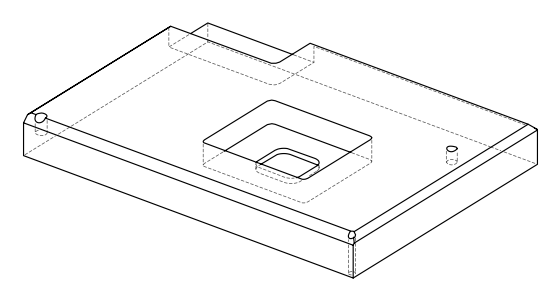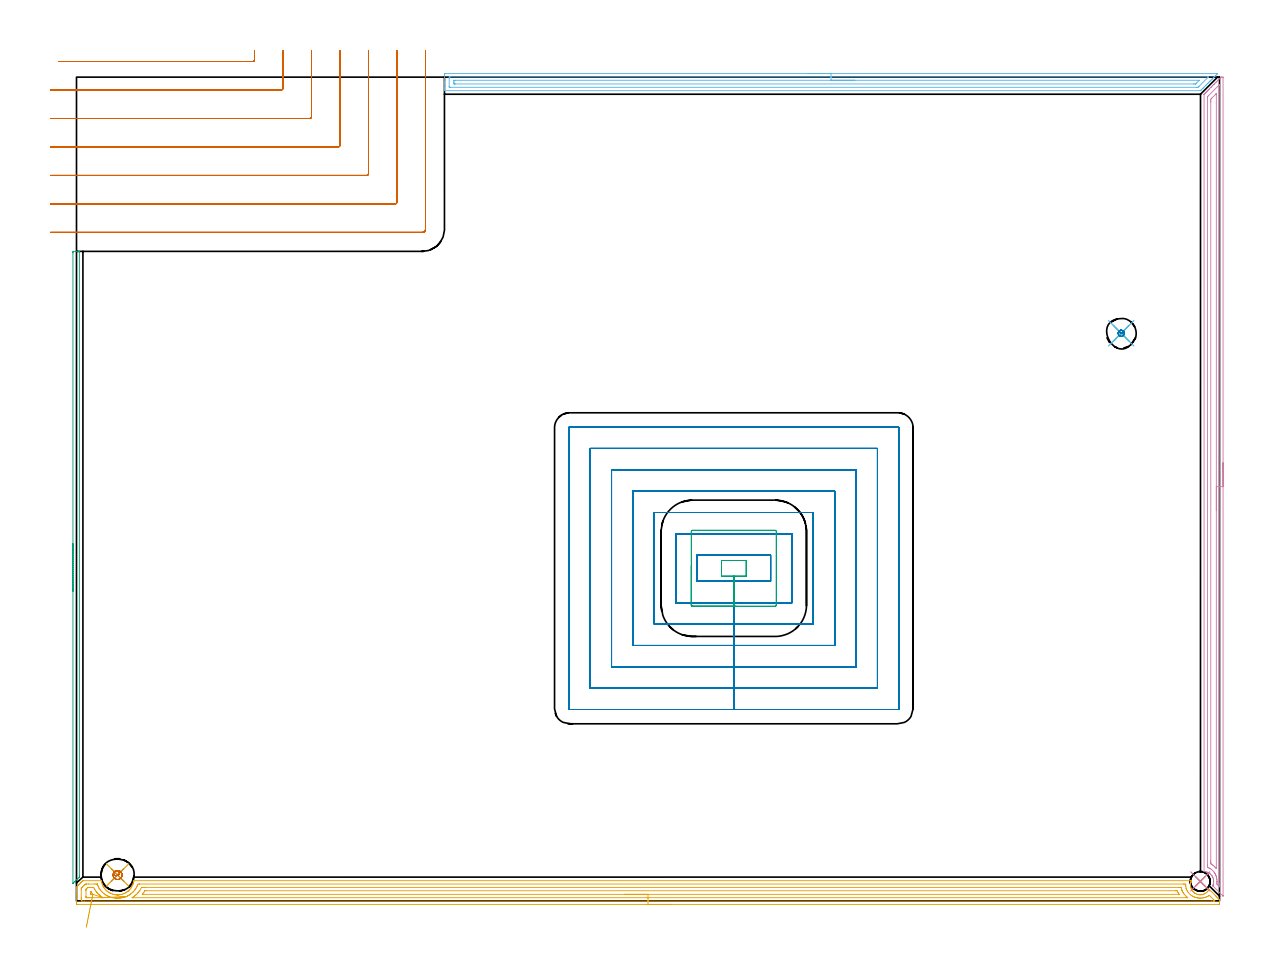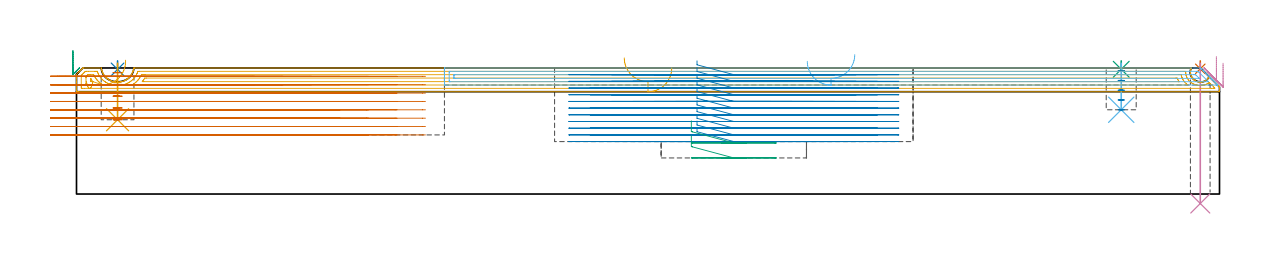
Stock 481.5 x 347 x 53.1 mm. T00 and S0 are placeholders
(PLAN: 15 operations, 8 tool changes, 104.5 min)
(1 SPOT_DRILL | STEP1HOLE | NXT0321_9005460120000 | 0.03 min | 1 mm3)
(2 SPOT_DRILL_1 | STEP1POCKET | NXT0321_9005460120000 | 0.03 min | 2 mm3)
(3 SPOT_DRILL_2 | STEP1POCKET_1 | NXT0321_9005460120000 | 0.03 min | 2 mm3)
(4 DRILL_THROUGH_HOLE_INTO_CENTER | STEP1HOLE | UGT0301_200 | 0.24 min | 2842 mm3)
(5 DRILL_BLIND_HOLE_INTO_CENTER | STEP1POCKET | NXT0301_128 | 0.1 min | 2331 mm3)
(6 DRILL_BLIND_HOLE_INTO_CENTER_1 | STEP1POCKET_1 | NXT0301_087 | 0.08 min | 1701 mm3)
(7 MILL_ROUGH_BLIND_HOLE_CONTOUR | STEP1POCKET | NXT0201_013 | Spiral | 0.39 min | 923 mm3)
(8 MILL_ROUGH_BLIND_HOLE_CONTOUR_1 | STEP1POCKET_1 | NXT0201_013 | Spiral | 0.25 min | 486 mm3)
(9 AREA_MILL | FG_CHAMFER_SURFACE | UGT0205_001 | 2.28 min | 984 mm3)
(10 AREA_MILL_1 | FG_CHAMFER_SURFACE_1 | UGT0205_001 | 8.32 min | 11057 mm3)
(11 AREA_MILL_2 | FG_CHAMFER_SURFACE_2 | UGT0205_001 | 15.44 min | 23597 mm3)
(12 AREA_MILL_3 | FG_CHAMFER_SURFACE_3 | UGT0205_001 | 7.93 min | 8413 mm3)
(13 MILL_CORNER_NOTCH_RECTANGULAR | CORNER_NOTCH_RECTANGULAR | UGT0201_008 | Follow Part, ap 4, ae 75% | 19.76 min | 320163 mm3)
(14 MILL_RECTANGULAR_POCKET | POCKET_RECTANGULAR_STRAIGHT | NXT0201_011 | Follow Part, ap 3, ae 75% | 48.46 min | 612334 mm3)
(15 MILL_RECTANGULAR_POCKET_1 | POCKET_RECTANGULAR_STRAIGHT_1 | UGT0201_109 | Follow Part, ap 6.35, ae 75% | 1.13 min | 23200 mm3)
(TOOL NXT0321_9005460120000 | NC Spot Drill, 142deg, 12mm, Carbide, Uncoated | D12 PA142 FL30 Z2)
(TOOL UGT0301_200 | Twist Drill 8.3 mm | D8.3 PA118 FL72 Z2)
(TOOL NXT0301_128 | Carbide Drill 12mm [861.1-1200-036A1-GP GC34] | D12 PA150 FL37.4 Z2)
(TOOL NXT0301_087 | Carbide Drill 11.6mm [860.1-1160-058A1-MM 2214] | D11.6 PA140 FL72 Z2)
(TOOL NXT0201_013 | ENDMILL 10mm | D10 FL30 Z4)
(TOOL UGT0205_001 | Chamfer Mill 20 x 3 x 45 deg. | D20 FL50 Z2)
(TOOL UGT0201_008 | End Mill 16 mm | D16 FL32 Z4)
(TOOL NXT0201_011 | ENDMILL 12mm [2P460-1200-NA 1630] | D12 FL38 Z6)
(TOOL UGT0201_109 | End Mill 25.4 mm | D25.4 FL25 Z2)
(OP 1 SPOT_DRILL)
G17 G21 G94 G90
T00 M6
G54
G17 G0 G90 X473.4 Y8.2 S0 M3
G43 Z63.1 H0
G94 G81 G98 Z52.743 F250. R56.1
G80
M5
M2
(OP 2 SPOT_DRILL_1)
G17 G21 G94 G90
T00 M6
G54
G17 G0 G90 X17.3 Y10.9 S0 M3
G43 Z63.1 H0
G94 G81 G98 Z52.506 F250. R56.1
G80
M5
M2
(OP 3 SPOT_DRILL_2)
G17 G21 G94 G90
T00 M6
G54
G17 G0 G90 X440.1 Y239.1 S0 M3
G43 Z63.1 H0
G94 G81 G98 Z52.558 F250. R56.1
G80
M5
M2
(OP 4 DRILL_THROUGH_HOLE_INTO_CENTER)
G17 G21 G94 G90
T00 M6
G54
G17 G0 G90 X473.4 Y8.2 S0 M3
G43 Z63.1 H0
G94 G73 G98 Z-3.994 F250. Q8.156 R55.1
G80
M5
M2
(OP 5 DRILL_BLIND_HOLE_INTO_CENTER)
G17 G21 G94 G90
T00 M6
G54
G17 G0 G90 X17.3 Y10.9 S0 M3
G43 Z63.1 H1
G94 G81 G98 Z31.3 F250. R55.1
G80
M5
M2
(OP 6 DRILL_BLIND_HOLE_INTO_CENTER_1)
G17 G21 G94 G90
T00 M6
G54
G17 G0 G90 X440.1 Y239.1 S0 M3
G43 Z63.1 H1
G94 G81 G98 Z35.5 F250. R55.1
G80
M5
M2
(OP 7 MILL_ROUGH_BLIND_HOLE_CONTOUR)
G17 G21 G94 G90
T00 M6
G54
G17 G0 G90 X17.3 Y10.9 S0 M3
G43 Z63.1 H0
Z51.14
G94 G3 X17.839 Y12.261 R0.787 F250.
X15.915 Y12.201 R1.361
X15.999 Y9.515 R1.9
X15.915 Y12.201 R-1.9
X15.957 Y10.858 R0.95
X17.3 Y10.9 R0.95
G0 Z46.18
G3 X17.839 Y12.261 R0.787
X15.915 Y12.201 R1.361
X15.999 Y9.515 R1.9
X15.915 Y12.201 R-1.9
X15.957 Y10.858 R0.95
X17.3 Y10.9 R0.95
G0 Z41.22
G3 X17.839 Y12.261 R0.787
X15.915 Y12.201 R1.361
X15.999 Y9.515 R1.9
X15.915 Y12.201 R-1.9
X15.957 Y10.858 R0.95
X17.3 Y10.9 R0.95
G0 Z36.26
G3 X17.839 Y12.261 R0.787
X15.915 Y12.201 R1.361
X15.999 Y9.515 R1.9
X15.915 Y12.201 R-1.9
X15.957 Y10.858 R0.95
X17.3 Y10.9 R0.95
G0 Z31.3
G3 X17.839 Y12.261 R0.787
X15.915 Y12.201 R1.361
X15.999 Y9.515 R1.9
X15.915 Y12.201 R-1.9
X15.957 Y10.858 R0.95
X17.3 Y10.9 R0.95
G0 Z63.1
M5
M2
(OP 8 MILL_ROUGH_BLIND_HOLE_CONTOUR_1)
G17 G21 G94 G90
T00 M6
G54
G17 G0 G90 X440.1 Y239.1 S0 M3
G43 Z63.1 H0
Z51.98
G94 G3 X440.73 Y239.77 R0.631 F250.
X440.018 Y240.397 R0.67
X438.803 Y239.018 R1.3
X440.018 Y240.397 R-1.3
X439.41 Y239.708 R0.65
X440.1 Y239.1 R0.65
G0 Z47.86
G3 X440.73 Y239.77 R0.631
X440.018 Y240.397 R0.67
X438.803 Y239.018 R1.3
X440.018 Y240.397 R-1.3
X439.41 Y239.708 R0.65
X440.1 Y239.1 R0.65
G0 Z43.74
G3 X440.73 Y239.77 R0.631
X440.018 Y240.397 R0.67
X438.803 Y239.018 R1.3
X440.018 Y240.397 R-1.3
X439.41 Y239.708 R0.65
X440.1 Y239.1 R0.65
G0 Z39.62
G3 X440.73 Y239.77 R0.631
X440.018 Y240.397 R0.67
X438.803 Y239.018 R1.3
X440.018 Y240.397 R-1.3
X439.41 Y239.708 R0.65
X440.1 Y239.1 R0.65
G0 Z35.5
G3 X440.73 Y239.77 R0.631
X440.018 Y240.397 R0.67
X438.803 Y239.018 R1.3
X440.018 Y240.397 R-1.3
X439.41 Y239.708 R0.65
X440.1 Y239.1 R0.65
G0 Z63.1
M5
M2
(OP 9 AREA_MILL)
G17 G21 G94 G90
T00 M6
G54
G17 G0 G90 X-1.5 Y130.45 S1061 M3
G43 Z63.1 H0
Z60.4
G94 G1 Y130.488 Z59.528 F250.
Y130.602 Z58.664
Y130.791 Z57.812
Y131.053 Z56.98
Y131.387 Z56.174
Y131.79 Z55.4
Y132.258 Z54.664
Y132.79 Z53.972
Y133.379 Z53.329
Y134.022 Z52.74
Y134.714 Z52.208
Y135.45 Z51.74
Y136.224 Z51.337
Y137.03 Z51.003
Y137.862 Z50.741
Y138.714 Z50.552
Y139.578 Z50.438
Y140.45 Z50.4
Y272.993
X-1.498 Y273.204 Z50.402
X-1.491 Y273.598 Z50.405
X-1.349 Y273.6 Z50.547
X-0.15 Z51.745
X0.864 Z52.763
X1.191 Y273.593 Z53.082
X1.197 Y273.592 Z53.088
X1.2 Y273.439 Z53.1
Y10.584
X1.196 Y10.004 Z53.086
X1.176 Y9.976 Z53.075
X1.174 Y9.973 Z53.073
X0.424 Y9.224 Z52.324
X0.144 Y8.942 Z52.04
X-0.439 Y8.361 Z51.461
X-0.738 Y8.059 Z51.157
X-1.277 Y7.522 Z50.622
X-1.339 Y7.461 Z50.559
X-1.474 Y7.333 Z50.425
X-1.497 Y7.315 Z50.402
X-1.5 Y7.447 Z50.4
Y7.461
Y140.45
Y141.322 Z50.438
Y142.186 Z50.552
Y143.038 Z50.741
Y143.87 Z51.003
Y144.676 Z51.337
Y145.45 Z51.74
Y146.186 Z52.208
Y146.878 Z52.74
Y147.521 Z53.329
Y148.11 Z53.972
Y148.642 Z54.664
Y149.11 Z55.4
Y149.513 Z56.174
Y149.847 Z56.98
Y150.109 Z57.812
Y150.298 Z58.664
Y150.412 Z59.528
Y150.45 Z60.4
G0 Z63.1
M5
M2
(OP 10 AREA_MILL_1)
G17 G21 G94 G90
T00 M6
G54
G17 G0 G90 X483. Y184.5 S1061 M3
G43 Z63.1 H0
Z55.1
G94 G1 Y184.462 Z54.228 F250.
Y184.348 Z53.363
Y184.159 Z52.512
Y183.897 Z51.68
Y183.563 Z50.874
Y183.16 Z50.1
Y182.692 Z49.364
Y182.16 Z48.672
Y181.571 Z48.029
Y180.928 Z47.439
Y180.236 Z46.908
Y179.5 Z46.44
Y178.726 Z46.037
Y177.92 Z45.703
Y177.088 Z45.441
Y176.236 Z45.252
Y175.372 Z45.138
Y174.5 Z45.1
Y2.152
X482.997 Y2.015 Z45.102
X482.972 Y2.036 Z45.126
X482.835 Y2.166 Z45.264
X478.801 Y6.206 Z49.298
X478.731 Y6.275 Z49.366
X478.662 Y6.377 Z49.432
X478.659 Y6.381 Z49.435
X478.648 Y6.409 Z49.444
X478.689 Y6.516 Z49.408
X478.709 Y6.565 Z49.39
X478.774 Y6.732 Z49.326
X478.908 Y7.168 Z49.191
X478.979 Y7.523 Z49.116
X478.999 Y7.611 Z49.1
X479.026 Y7.97 Z49.063
X479.035 Y8.06 Z49.058
X479.033 Y8.17 Z49.059
X479.03 Y8.254 Z49.054
X479.029 Y8.255
Y8.358 Z49.061
X479.027 Y8.416 Z49.062
X479.028 Y8.507 Z49.067
X478.995 Y8.762 Z49.102
X478.98 Y8.863 Z49.115
X478.97 Y8.952 Z49.128
X478.86 Y9.403 Z49.239
X478.7 Y9.845 Z49.398
X478.624 Y10.002 Z49.474
X478.549 Y10.156 Z49.548
X478.377 Y10.459 Z49.722
X478.28 Y10.601 Z49.816
X478.243 Y10.648 Z49.852
X478.177 Y10.737 Z49.919
X478.117 Y10.803 Z49.979
X477.853 Y11.098 Z50.245
X477.5 Y11.428 Z50.599
X477.367 Y11.533 Z50.732
X477.231 Y11.63 Z50.867
X477.027 Y11.751 Z51.072
X476.931 Y11.808 Z51.167
X476.793 Y11.877 Z51.304
X476.622 Y11.964 Z51.476
X476.352 Y12.069 Z51.747
X476.189 Y12.132 Z51.91
X475.745 Y12.253 Z52.353
X475.469 Y12.299 Z52.626
X475.346 Y12.32 Z52.75
X475.148 Y12.34 Z52.949
X475.005 Y12.359 Z53.091
X475. Y12.434 Z53.1
Y339.694
X474.997 Y339.787 Z53.096
X475.007 Y339.805 Z53.086
X475.138 Y339.938 Z52.961
X475.337 Y340.137 Z52.762
X475.469 Y340.271 Z52.627
X475.846 Y340.646 Z52.253
X475.979 Y340.779 Z52.121
X476.23 Y341.03 Z51.869
X476.352 Y341.154 Z51.744
X476.7 Y341.5 Z51.4
X476.893 Y341.693 Z51.207
X477.123 Y341.923 Z50.976
X477.235 Y342.036 Z50.862
X477.807 Y342.607 Z50.293
X478.015 Y342.816 Z50.083
X478.117 Y342.919 Z49.979
X478.559 Y343.359 Z49.541
X479. Y343.802 Z49.096
X479.206 Y344.007 Z48.893
X479.261 Y344.061 Z48.839
X479.883 Y344.685 Z48.213
X480.114 Y344.914 Z47.986
X480.765 Y345.567 Z47.331
X480.967 Y345.767 Z47.133
X480.993 Y345.793 Z47.107
X481.648 Y346.45 Z46.448
X481.821 Y346.621 Z46.279
X481.885 Y346.686 Z46.214
X482.09 Y346.891 Z46.009
X482.184 Y346.983 Z45.914
X482.206 Y347. Z45.89
X482.581 Z45.519
X482.991 Z45.105
X483. Y346.904 Z45.1
Y174.5
X481.586 Z46.514
Y7.14
X481.585 Y6.248 Z46.515
X481.584 Y6.184 Z46.516
X481.575 Y5.89 Z46.525
X481.482 Y5.979 Z46.618
X481.272 Y6.184 Z46.828
X480.765 Y6.693 Z47.335
X480.386 Y7.077 Z47.714
X480.397 Y7.263 Z47.703
X480.408 Y7.438 Z47.692
X480.444 Y7.97 Z47.656
X480.45 Y8.089 Z47.65
Y8.129
X480.445 Y8.294 Z47.655
X480.415 Y8.863 Z47.685
X480.36 Y9.273 Z47.74
X480.317 Y9.529 Z47.783
X480.264 Y9.755 Z47.836
X480.194 Y10.037 Z47.906
X480.059 Y10.47 Z48.041
X479.993 Y10.648 Z48.107
X479.883 Y10.927 Z48.217
X479.682 Y11.339 Z48.418
X479.568 Y11.541 Z48.532
X479.352 Y11.896 Z48.748
X479.19 Y12.125 Z48.91
X479. Y12.361 Z49.1
X478.936 Y12.434 Z49.164
X478.532 Y12.85 Z49.568
X478.117 Y13.22 Z49.983
X477.981 Y13.327 Z50.119
X477.525 Y13.614 Z50.575
X477.235 Y13.768 Z50.865
X476.964 Y13.895 Z51.136
X476.48 Y14.09 Z51.62
X476.449 Y14.108 Z51.651
X476.421 Y14.15 Z51.679
X476.414 Y15.113 Z51.686
X476.415 Y338.288 Z51.685
Y338.352
X476.423 Y338.761 Z51.677
X476.625 Y338.969 Z51.475
X476.895 Y339.245 Z51.205
X481.422 Y343.772 Z46.678
X481.506 Y343.853 Z46.594
X481.559 Y343.902 Z46.541
X481.574 Y343.914 Z46.526
X481.583 Y343.776 Z46.517
X481.584 Y343.709 Z46.516
X481.585 Y343.601 Z46.515
X481.586 Y174.5 Z46.514
X480.172 Z47.928
X480.171 Y13.928 Z47.929
X480.169 Y13.636 Z47.931
X480.167 Y13.599 Z47.933
Y13.598
X480.148 Y13.617 Z47.952
X479.883 Y13.921 Z48.217
X479.604 Y14.22 Z48.496
X479.305 Y14.524 Z48.795
X479. Y14.797 Z49.1
X478.615 Y15.113 Z49.485
X478.117 Y15.431 Z49.983
X477.844 Y15.602 Z50.256
X477.835 Y15.633 Z50.265
X477.833 Y15.714 Z50.267
X477.83 Y16.006 Z50.27
X477.829 Y16.298 Z50.271
X477.828 Y16.899 Z50.272
X477.829 Y336.566 Z50.271
X477.83 Y336.856 Z50.27
X477.835 Y337.459 Z50.265
X477.845 Y337.734 Z50.255
X478.117 Y338.014 Z49.983
X478.284 Y338.183 Z49.816
X480.059 Y339.959 Z48.041
X480.111 Y340.009 Z47.989
X480.143 Y340.037 Z47.957
X480.161 Y340.051 Z47.939
X480.165 Y340.035 Z47.935
X480.169 Y339.966 Z47.931
X480.171 Y339.923 Z47.929
X480.172 Y174.5 Z47.928
Y173.628 Z47.966
Y172.764 Z48.08
Y171.912 Z48.269
Y171.08 Z48.531
Y170.274 Z48.865
Y169.5 Z49.268
Y168.764 Z49.737
Y168.072 Z50.268
Y167.429 Z50.857
Y166.84 Z51.5
Y166.308 Z52.193
Y165.84 Z52.928
Y165.437 Z53.702
Y165.103 Z54.508
Y164.841 Z55.34
Y164.652 Z56.192
Y164.538 Z57.057
Y164.5 Z57.928
G0 Z63.1
M5
M2
(OP 11 AREA_MILL_2)
G17 G21 G94 G90
T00 M6
G54
G17 G0 G90 X250.75 Y-1.5 S1061 M3
G43 Z63.1 H0
Z53.1
G94 G1 X250.712 Z52.228 F250.
X250.598 Z51.363
X250.409 Z50.512
X250.147 Z49.68
X249.813 Z48.874
X249.41 Z48.1
X248.942 Z47.364
X248.41 Z46.672
X247.821 Z46.029
X247.178 Z45.44
X246.486 Z44.908
X245.75 Z44.44
X244.976 Z44.037
X244.17 Z43.703
X243.338 Z43.441
X242.486 Z43.252
X241.622 Z43.138
X240.75 Z43.1
X0.631
X0.078 Y-1.494 Z43.103
X0.008 Y-1.492 Z43.106
X0. Y-0.944 Z43.653
Y2.611 Z47.206
Y4.023 Z48.619
Y4.389 Z48.984
Y5.121 Z49.721
Y5.761 Z50.361
Y5.801 Z50.399
X0.725 Y6.525 Z51.125
X0.958 Y6.759 Z51.357
X1.078 Y6.88 Z51.476
X1.445 Y7.245 Z51.845
X1.603 Y7.403 Z52.003
X1.847 Y7.648 Z52.246
X1.973 Y7.774 Z52.371
X2.143 Y7.944 Z52.542
X2.42 Y8.221 Z52.819
X2.586 Y8.389 Z52.984
X2.645 Y8.445 Z53.041
X2.713 Y8.504 Z53.095
X2.863 Y8.5 Z53.1
X10.455
X10.469 Y8.42 Z53.02
X10.488 Y8.306 Z52.905
X10.56 Y7.928 Z52.524
X10.61 Y7.734 Z52.332
X10.631 Y7.651 Z52.25
X10.768 Y7.207 Z51.805
X10.825 Y7.056 Z51.652
X10.932 Y6.767 Z51.366
X11.136 Y6.322 Z50.92
X11.219 Y6.167 Z50.763
X11.368 Y5.884 Z50.483
X11.454 Y5.742 Z50.339
X11.713 Y5.365 Z49.965
X11.81 Y5.238 Z49.837
X11.99 Y5.001 Z49.599
X12.135 Y4.833 Z49.43
X12.165 Y4.799 Z49.396
X12.257 Y4.699 Z49.297
X12.348 Y4.601 Z49.2
X12.603 Y4.354 Z48.953
X12.704 Y4.265 Z48.862
X12.868 Y4.117 Z48.716
X12.967 Y4.036 Z48.635
X13.052 Y3.967 Z48.566
X13.242 Y3.825 Z48.424
X13.683 Y3.537 Z48.136
X14.135 Y3.272 Z47.872
X14.21 Y3.233 Z47.833
X14.256 Y3.212 Z47.812
X14.493 Y3.109 Z47.704
X14.616 Y3.053 Z47.65
X15.029 Y2.893 Z47.491
X15.475 Y2.758 Z47.353
X15.599 Y2.728 Z47.323
X15.834 Y2.673 Z47.264
X15.923 Y2.65 Z47.245
X16.176 Y2.605 Z47.203
X16.281 Y2.589 Z47.183
X16.369 Y2.574 Z47.168
X16.483 Y2.561 Z47.156
X16.729 Y2.536 Z47.128
X16.817 Y2.525 Z47.12
X17.152 Y2.503 Z47.103
X17.228 Y2.504
X17.265 Y2.505 Z47.101
X17.488 Y2.507 Z47.102
X17.562 Y2.512 Z47.103
X17.694 Y2.518 Z47.113
X17.963 Y2.542 Z47.142
X18.159 Y2.562 Z47.162
X18.517 Y2.62 Z47.217
X18.602 Y2.632 Z47.232
X18.605 Y2.633
X18.964 Y2.716 Z47.315
X19.054 Y2.737 Z47.336
X19.499 Y2.869 Z47.468
X19.948 Y3.04 Z47.637
X20.393 Y3.234 Z47.834
X20.753 Y3.442 Z48.039
X20.845 Y3.495 Z48.091
X21.2 Y3.722 Z48.319
X21.287 Y3.778 Z48.375
X21.512 Y3.951 Z48.551
X21.691 Y4.093 Z48.688
X21.724 Y4.118 Z48.714
X21.796 Y4.182 Z48.781
X21.938 Y4.311 Z48.91
X22.022 Y4.389 Z48.985
X22.094 Y4.454 Z49.053
X22.181 Y4.532 Z49.132
X22.606 Y5. Z49.599
X22.85 Y5.311 Z49.908
X22.981 Y5.494 Z50.094
X22.989 Y5.505 Z50.105
X23.075 Y5.628 Z50.226
X23.131 Y5.722 Z50.318
X23.23 Y5.885 Z50.482
X23.464 Y6.322 Z50.921
X23.668 Y6.767 Z51.367
X23.735 Y6.945 Z51.543
X23.776 Y7.056 Z51.651
X23.83 Y7.199 Z51.796
X23.973 Y7.652 Z52.25
X24.032 Y7.944 Z52.539
X24.083 Y8.193 Z52.788
X24.123 Y8.389 Z52.981
X24.137 Y8.452 Z53.044
X24.15 Y8.497 Z53.088
X24.33 Y8.5 Z53.1
X469.243
X469.648 Y8.493 Z53.093
X469.619 Y8.407 Z53.006
X469.611 Y8.389 Z52.989
X469.515 Y8.139 Z52.739
X469.373 Y7.651 Z52.251
X469.293 Y7.211 Z51.811
X469.262 Y6.767 Z51.367
X469.279 Y6.324 Z50.924
X469.342 Y5.884 Z50.484
X469.46 Y5.437 Z50.037
X469.626 Y5. Z49.6
X469.69 Y4.876 Z49.476
X469.821 Y4.624 Z49.221
X469.968 Y4.389 Z48.983
X470.046 Y4.261 Z48.859
X470.106 Y4.182 Z48.782
X470.157 Y4.116 Z48.716
X470.335 Y3.911 Z48.51
X470.525 Y3.716 Z48.314
X470.584 Y3.662 Z48.261
X470.728 Y3.533 Z48.132
X470.868 Y3.421 Z48.02
X470.94 Y3.363 Z47.962
X471.031 Y3.3 Z47.898
X471.128 Y3.233 Z47.832
X471.474 Y3.036 Z47.635
X471.834 Y2.868 Z47.467
X472.276 Y2.716 Z47.313
X472.728 Y2.616 Z47.214
X472.82 Y2.606 Z47.203
X473.174 Y2.565 Z47.165
X473.267 Y2.568 Z47.16
X473.299 Y2.569 Z47.158
X473.622 Y2.568
X473.714 Y2.579 Z47.17
X473.872 Y2.595 Z47.191
X474.055 Y2.614 Z47.213
X474.071 Y2.616 Z47.215
X474.162 Y2.636 Z47.232
X474.516 Y2.711 Z47.309
X474.609 Y2.739 Z47.336
X474.746 Y2.779 Z47.379
X474.971 Y2.868 Z47.468
X475.41 Y3.079 Z47.678
X475.503 Y3.135 Z47.732
X475.67 Y3.233 Z47.832
X475.997 Y3.477 Z48.075
X476.304 Y3.745 Z48.343
X476.637 Y4.117 Z48.715
X476.844 Y4.37 Z48.97
X476.871 Y4.402 Z49.002
X477.158 Y4.744 Z49.343
X477.202 Y4.795 Z49.392
X477.292 Y4.708 Z49.306
X478.058 Y3.944 Z48.541
X479.696 Y2.305 Z46.903
X479.835 Y2.167 Z46.762
X479.974 Y2.027 Z46.624
X480.138 Y1.863 Z46.461
X480.28 Y1.722 Z46.318
X480.422 Y1.58 Z46.177
X480.58 Y1.421 Z46.019
X480.724 Y1.278 Z45.873
X480.869 Y1.132 Z45.73
X481.021 Y0.98 Z45.577
X481.169 Y0.833 Z45.429
X481.316 Y0.685 Z45.283
X481.467 Y0.534 Z45.131
X481.49 Y0.499 Z45.096
X481.5 Y0.467 Z45.066
Y0.428 Z45.028
Y-0.212 Z44.387
Y-0.944 Z43.651
Y-1.31 Z43.287
X481.498 Y-1.491 Z43.105
X481.316 Y-1.496 Z43.104
X481.036 Y-1.5 Z43.1
X240.75
Y-0.086 Z44.514
X3.284
X2.42 Y-0.079 Z44.521
X2.01 Y-0.056 Z44.544
X2.003 Y0.419 Z45.019
X2.001 Y0.833 Z45.433
X2. Y1.251 Z45.851
X2.001 Y4.805 Z49.405
X2.008 Y5.278 Z49.878
X2.01 Y5.328 Z49.928
X2.034 Y5.373 Z49.973
X2.095 Y5.439 Z50.039
X2.174 Y5.522 Z50.122
X2.42 Y5.77 Z50.37
X2.619 Y5.969 Z50.569
X3.064 Y6.415 Z51.015
X3.314 Y6.664 Z51.264
X3.513 Y6.858 Z51.458
X3.717 Y7.056 Z51.656
X4.18 Y7.084 Z51.684
X4.208
X5.072 Y7.086 Z51.686
X7.786
X8.65 Y7.085 Z51.685
X8.68 Y7.084 Z51.684
X8.709 Y7.081 Z51.681
X8.751 Y7.075 Z51.675
X8.76 Y7.056 Z51.656
X8.985 Y6.47 Z51.07
X9.115 Y6.167 Z50.767
X9.239 Y5.896 Z50.496
X9.536 Y5.315 Z49.915
X9.559 Y5.278 Z49.878
X9.574 Y5.253 Z49.853
X9.931 Y4.738 Z49.338
X10.195 Y4.389 Z48.989
X10.469 Y4.061 Z48.661
X10.743 Y3.768 Z48.368
X11.022 Y3.5 Z48.1
X11.363 Y3.196 Z47.796
X11.692 Y2.936 Z47.536
X12.157 Y2.611 Z47.211
X12.257 Y2.545 Z47.145
X12.44 Y2.429 Z47.029
X12.949 Y2.142 Z46.742
X13.151 Y2.041 Z46.641
X13.282 Y1.982 Z46.582
X13.892 Y1.722 Z46.322
X14.046 Y1.663 Z46.263
X14.14 Y1.628 Z46.228
X14.62 Y1.484 Z46.084
X14.94 Y1.398 Z45.998
X15.37 Y1.295 Z45.895
X15.834 Y1.215 Z45.815
X16.421 Y1.139 Z45.739
X16.583 Y1.123 Z45.723
X16.729 Y1.113 Z45.713
X17.047 Y1.098 Z45.698
X17.358 Y1.096 Z45.696
X17.623 Y1.101 Z45.701
X18.203 Y1.145 Z45.745
X18.517 Y1.178 Z45.778
X18.991 Y1.251 Z45.851
X19.411 Y1.338 Z45.938
X19.724 Y1.411 Z46.011
X20.306 Y1.582 Z46.182
X20.411 Y1.617 Z46.217
X20.702 Y1.722 Z46.322
X21.058 Y1.864 Z46.464
X21.116 Y1.888 Z46.488
X21.2 Y1.926 Z46.526
X21.477 Y2.054 Z46.654
X21.663 Y2.151 Z46.751
X22.094 Y2.395 Z46.995
X22.229 Y2.477 Z47.077
X22.438 Y2.611 Z47.211
X22.765 Y2.834 Z47.434
X22.989 Y3.004 Z47.604
X23.265 Y3.225 Z47.825
X23.573 Y3.5 Z48.1
X23.733 Y3.649 Z48.249
X23.883 Y3.798 Z48.398
X24.163 Y4.11 Z48.71
X24.403 Y4.389 Z48.989
X24.567 Y4.598 Z49.198
X24.777 Y4.879 Z49.479
X24.934 Y5.122 Z49.722
X25.029 Y5.278 Z49.878
X25.255 Y5.692 Z50.292
X25.488 Y6.167 Z50.767
X25.546 Y6.292 Z50.892
X25.672 Y6.594 Z51.194
X25.797 Y6.931 Z51.531
X25.844 Y7.056 Z51.656
X26.537 Y7.084 Z51.684
X26.566 Y7.085 Z51.685
X466.531
X466.56 Y7.084 Z51.684
X467.27 Y7.056 Z51.656
X467.274 Y6.706 Z51.306
X467.285 Y6.335 Z50.935
X467.302 Y6.167 Z50.767
X467.454 Y5.328 Z49.928
X467.468 Y5.278 Z49.878
X467.473 Y5.259 Z49.859
X467.666 Y4.735 Z49.335
X467.823 Y4.389 Z48.989
X468.007 Y4.043 Z48.643
X468.349 Y3.508 Z48.108
X468.354 Y3.5 Z48.1
X468.373 Y3.476 Z48.076
X469.218 Y2.611 Z47.211
X469.243 Y2.589 Z47.189
X469.745 Y2.221 Z46.821
X470.137 Y1.988 Z46.588
X470.242 Y1.93 Z46.53
X470.675 Y1.722 Z46.322
X471.031 Y1.579 Z46.179
X471.257 Y1.498 Z46.098
X471.659 Y1.377 Z45.977
X471.926 Y1.317 Z45.917
X472.161 Y1.266 Z45.866
X472.427 Y1.224 Z45.824
X472.82 Y1.18 Z45.78
X472.986 Y1.164 Z45.764
X473.552 Y1.156 Z45.756
X473.714 Y1.158 Z45.758
X474.231 Y1.208 Z45.808
X474.609 Y1.26 Z45.86
X474.992 Y1.341 Z45.941
X475.221 Y1.394 Z45.994
X475.503 Y1.478 Z46.078
X475.687 Y1.539 Z46.139
X476.132 Y1.722 Z46.322
X476.348 Y1.821 Z46.421
X476.397 Y1.846 Z46.446
X476.698 Y2.006 Z46.606
X476.892 Y2.119 Z46.719
X477.043 Y2.211 Z46.811
X477.153 Y2.28 Z46.88
X477.214 Y2.319 Z46.919
X477.292 Y2.25 Z46.85
X477.827 Y1.722 Z46.322
X479.08 Y0.47 Z45.07
X479.339 Y0.204 Z44.804
X479.466 Y0.072 Z44.672
X479.49 Y0.039 Z44.639
X479.491 Y0.004 Z44.604
X479.49 Y-0.056 Z44.544
X479.108 Y-0.083 Z44.517
X479.08 Y-0.084 Z44.516
X478.216 Y-0.086 Z44.514
X240.75
Y1.328 Z45.928
X23.883 Y1.329 Z45.929
X23.55 Y1.331 Z45.931
X23.472 Y1.333 Z45.933
X23.446 Y1.335 Z45.935
X23.472 Y1.354 Z45.954
X23.582 Y1.429 Z46.029
X23.941 Y1.665 Z46.265
X24.022 Y1.722 Z46.322
X24.453 Y2.044 Z46.644
X24.777 Y2.3 Z46.9
X24.945 Y2.445 Z47.045
X25.128 Y2.611 Z47.211
X25.406 Y2.875 Z47.475
X25.672 Y3.147 Z47.747
X25.839 Y3.334 Z47.934
X25.981 Y3.5 Z48.1
X26.244 Y3.82 Z48.42
X26.566 Y4.243 Z48.843
X26.625 Y4.33 Z48.93
X26.662 Y4.389 Z48.989
X26.959 Y4.887 Z49.487
X27.371 Y5.654 Z50.254
X27.46 Y5.664 Z50.264
X27.961 Y5.669 Z50.269
X28.354 Y5.671 Z50.271
X28.853
X464.376
X464.771 Y5.67 Z50.27
X465.274 Y5.667 Z50.267
X465.359 Y5.664 Z50.264
X465.39 Y5.552 Z50.152
X465.451 Y5.278 Z49.878
X465.491 Y5.096 Z49.696
X465.666 Y4.536 Z49.136
X465.72 Y4.389 Z48.989
X465.753 Y4.302 Z48.902
X466.01 Y3.78 Z48.38
X466.161 Y3.5 Z48.1
X466.56 Y2.888 Z47.488
X466.798 Y2.611 Z47.211
X467.454 Y1.931 Z46.531
X467.667 Y1.722 Z46.322
X468.015 Y1.436 Z46.036
X468.138 Y1.335 Z45.935
X468.088 Y1.332 Z45.932
X467.983 Y1.33 Z45.93
X467.85 Y1.329 Z45.929
X467.454 Y1.328 Z45.928
X240.75
Y2.743 Z47.343
X28.354
X28.221 Y2.744 Z47.344
X27.75 Y2.75 Z47.35
X27.7 Y2.754 Z47.354
X27.729 Y2.793 Z47.393
X27.782 Y2.862 Z47.462
X27.851 Y2.95 Z47.55
X27.922 Y3.041 Z47.641
X28.274 Y3.5 Z48.1
X28.308 Y3.546 Z48.146
X28.354 Y3.61 Z48.21
X28.662 Y4.083 Z48.683
X28.734 Y4.19 Z48.79
X28.779 Y4.25 Z48.85
X29.381 Y4.257 Z48.857
X463.116
X463.496 Y4.253 Z48.853
X463.679 Y4.25 Z48.85
X463.877 Y3.81 Z48.41
X464.027 Y3.5 Z48.1
X464.168 Y3.211 Z47.811
X464.392 Y2.806 Z47.406
X464.424 Y2.746 Z47.346
X464.423
X464.401 Y2.744 Z47.344
X464.353 Y2.743 Z47.343
X464.258
X240.75
X239.878 Z47.381
X239.014 Z47.495
X238.162 Z47.683
X237.33 Z47.946
X236.524 Z48.28
X235.75 Z48.682
X235.014 Z49.151
X234.322 Z49.682
X233.679 Z50.272
X233.09 Z50.915
X232.558 Z51.607
X232.09 Z52.343
X231.687 Z53.116
X231.353 Z53.922
X231.091 Z54.754
X230.902 Z55.606
X230.788 Z56.471
X230.75 Z57.343
G0 Z63.1
X20.668 Y1.773
Z56.384
G1 X20.67 Y1.774 Z55.512
X20.596 Y1.77 Z54.642
X20.447 Y1.763 Z53.783
X20.223 Y1.753 Z52.94
X19.927 Y1.739 Z52.119
X19.561 Y1.722 Z51.328
X19.127 Y1.702 Z50.571
X18.629 Y1.679 Z49.855
X18.07 Y1.654 Z49.186
X17.455 Y1.625 Z48.567
X16.789 Y1.595 Z48.005
X16.076 Y1.562 Z47.503
X15.323 Y1.527 Z47.065
X14.534 Y1.491 Z46.694
X13.716 Y1.453 Z46.394
X12.874 Y1.414 Z46.166
X12.016 Y1.375 Z46.013
X11.148 Y1.335 Z45.935
X11.102 Y1.332 Z45.932
X10.997 Y1.33 Z45.93
X10.864 Y1.329 Z45.929
X10.469 Y1.328 Z45.928
X5.499
X5.103 Y1.329 Z45.929
X4.603 Y1.33 Z45.93
X4.208 Y1.333 Z45.933
X4.02 Y1.335 Z45.935
X4.006 Y1.521 Z46.121
X4.002 Y1.722 Z46.322
X4. Y1.929 Z46.529
X4.001 Y4.389 Z48.989
X4.002 Y4.594 Z49.194
X4.01 Y4.803 Z49.403
X4.021 Y4.91 Z49.51
X4.069 Y4.962 Z49.562
X4.208 Y5.108 Z49.708
X4.293 Y5.194 Z49.794
X4.378 Y5.278 Z49.878
X4.744 Y5.635 Z50.235
X4.769 Y5.658 Z50.258
X4.807 Y5.664 Z50.264
X4.905 Y5.667 Z50.267
X5.103 Y5.67 Z50.27
X5.601 Y5.671 Z50.271
X5.997
X7.023 Y5.67 Z50.27
X7.129 Y5.668 Z50.268
X7.197 Y5.665 Z50.265
X7.226 Y5.657 Z50.257
X7.241 Y5.63 Z50.23
X7.431 Y5.278 Z49.878
X7.786 Y4.632 Z49.232
X7.95 Y4.389 Z48.989
X8.25 Y3.962 Z48.562
X8.61 Y3.5 Z48.1
X8.68 Y3.414 Z48.014
X9.069 Y2.994 Z47.594
X9.464 Y2.611 Z47.211
X9.574 Y2.51 Z47.11
X10.004 Y2.149 Z46.749
X10.469 Y1.797 Z46.397
X10.512 Y1.766 Z46.366
X10.576 Y1.722 Z46.322
X11.148 Y1.335 Z45.935
X6.891 Y2.75 Z47.35
X6.784 Y2.744 Z47.344
X6.759 Y2.743 Z47.343
X6.096 Y2.748 Z47.348
X6.025 Y2.749 Z47.349
X6.01 Y2.836 Z47.436
X6.005 Y3.056 Z47.656
X6. Y3.497 Z48.097
X6.01 Y3.936 Z48.536
X6.012 Y3.947 Z48.547
X6.031 Y3.925 Z48.525
X6.07 Y3.876 Z48.476
X6.105 Y3.827 Z48.427
X6.342 Y3.5 Z48.1
X6.891 Y2.767 Z47.367
X6.892 Y2.755 Z47.355
X6.891 Y2.75 Z47.35
X6.764 Y2.113 Z46.767
X6.628 Y1.43 Z46.242
X6.483 Y0.704 Z45.781
X6.331 Y-0.059 Z45.386
X6.173 Y-0.853 Z45.06
X6.009 Y-1.671 Z44.805
X5.843 Y-2.508 Z44.625
X5.673 Y-3.357 Z44.519
X5.503 Y-4.212 Z44.49
X5.332 Y-5.067 Z44.536
X5.163 Y-5.914 Z44.659
X4.997 Y-6.747 Z44.856
X4.835 Y-7.561 Z45.126
X4.678 Y-8.348 Z45.468
X4.527 Y-9.103 Z45.878
X4.384 Y-9.82 Z46.354
X4.25 Y-10.493 Z46.892
X4.125 Y-11.119 Z47.488
G0 Z63.1
M5
M2
(OP 12 AREA_MILL_3)
G17 G21 G94 G90
T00 M6
G54
G17 G0 G90 X307.85 Y348.5 S1061 M3
G43 Z63.1 H0
Z55.9
G94 G1 X307.888 Z55.028 F250.
X308.002 Z54.164
X308.191 Z53.312
X308.453 Z52.48
X308.787 Z51.674
X309.19 Z50.9
X309.658 Z50.164
X310.19 Z49.472
X310.779 Z48.829
X311.422 Z48.24
X312.114 Z47.708
X312.85 Z47.24
X313.624 Z46.837
X314.43 Z46.503
X315.262 Z46.241
X316.113 Z46.052
X316.978 Z45.938
X317.85 Z45.9
X480.414
X480.671 Y348.495 Z45.905
X480.681 Y348.493 Z45.906
X480.671 Y348.471 Z45.928
X480.551 Y348.351 Z46.049
X480.2 Y347.998 Z46.398
X479.691 Y347.491 Z46.909
X479.314 Y347.113 Z47.284
X478.831 Y346.631 Z47.769
X478.429 Y346.228 Z48.169
X478.288 Y346.087 Z48.311
X477.985 Y345.785 Z48.615
X477.544 Y345.343 Z49.054
X477.394 Y345.194 Z49.205
X477.111 Y344.911 Z49.489
X476.659 Y344.457 Z49.939
X476.176 Y343.976 Z50.423
X475.774 Y343.572 Z50.825
X475.264 Y343.064 Z51.335
X474.889 Y342.687 Z51.71
X474.713 Y342.512 Z51.887
X474.532 Y342.332 Z52.068
X474.003 Y341.802 Z52.595
X473.819 Y341.619 Z52.781
X473.717 Y341.517 Z52.883
X473.515 Y341.319 Z53.075
X473.495 Y341.304 Z53.089
X473.373 Y341.3 Z53.1
X155.177
X155.008 Y341.302 Z53.088
X155. Y341.324 Z53.067
Y341.699 Z52.701
Y341.984 Z52.415
Y342.687 Z51.708
Y343.924 Z50.473
Y344.457 Z49.937
Y345.076 Z49.32
Y347.731 Z46.666
X155.003 Y347.998 Z46.399
X155.009 Y348.492 Z45.906
X155.123 Y348.494 Z45.903
X155.624 Y348.5 Z45.9
X317.85
Y347.086 Z47.314
X476.5 Y347.085 Z47.315
X476.528
X476.809 Y347.07 Z47.33
X476.778 Y347.034 Z47.366
X476.682 Y346.933 Z47.467
X472.925 Y343.175 Z51.225
X472.678 Y342.932 Z51.468
X472.459 Y342.721 Z51.679
X472.031 Y342.715 Z51.685
X472.004 Y342.714 Z51.686
X157.384 Y342.715 Z51.685
X157.01 Y342.728 Z51.672
X157.005 Y342.843 Z51.557
X157.001 Y343.095 Z51.305
Y346.634 Z47.766
X157.01 Y347.043 Z47.357
X157.015 Y347.08 Z47.32
X157.034 Y347.082 Z47.318
X157.087 Y347.085 Z47.315
X157.195 Y347.086 Z47.314
X157.412
X317.85
Y345.672 Z48.728
X472.594 Y345.671 Z48.729
X472.722 Y345.669 Z48.731
X472.925 Y345.665 Z48.735
X472.946 Y345.655 Z48.745
X472.939 Y345.643 Z48.757
X472.925 Y345.625 Z48.775
X471.757 Y344.457 Z49.943
X471.444 Y344.154 Z50.246
X471.423 Y344.135 Z50.265
X471.386 Y344.133 Z50.267
X471.304 Y344.13 Z50.27
X471.137 Y344.129 Z50.271
X470.576 Y344.128 Z50.272
X159.532 Y344.129 Z50.271
X159.2 Y344.13 Z50.27
X159.089 Y344.132 Z50.268
X159.01 Y344.135 Z50.265
X159.006 Y344.26 Z50.14
X159.002 Y344.457 Z49.943
X159. Y344.655 Z49.745
Y345.343 Z49.057
X159.001 Y345.539 Z48.861
X159.005 Y345.606 Z48.794
X159.01 Y345.654 Z48.746
X159.036 Y345.665 Z48.735
X159.2 Y345.667 Z48.733
X159.762 Y345.671 Z48.729
X317.85 Y345.672 Z48.728
X318.722 Z48.766
X319.586 Z48.88
X320.438 Z49.069
X321.27 Z49.332
X322.076 Z49.665
X322.85 Z50.068
X323.586 Z50.537
X324.278 Z51.068
X324.921 Z51.657
X325.51 Z52.301
X326.042 Z52.993
X326.51 Z53.728
X326.913 Z54.502
X327.247 Z55.308
X327.509 Z56.14
X327.698 Z56.992
X327.812 Z57.857
X327.85 Z58.728
G0 Z63.1
M5
M2
(OP 13 MILL_CORNER_NOTCH_RECTANGULAR)
G17 G21 G94 G90
T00 M6
G54
G17 G0 G90 X-7.521 Y353.6 S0 M3
G43 Z63.101 H0
Z49.576
G94 G1 X-4.521 F250.
X74.206 F500.
G3 X75. Y354.394 R0.8
G1 Y355.
Y358. F250.
G0 Z63.101
X-11. Y341.6
Z49.576
G1 X-8.
X86.206 F500.
G3 X87. Y342.394 R0.8
G1 Y355.
Y358. F250.
G0 Z63.101
X-11. Y329.6
Z49.576
G1 X-8.
X98.206 F500.
G3 X99. Y330.394 R0.8
G1 Y355.
Y358. F250.
G0 Z63.101
X-11. Y317.6
Z49.576
G1 X-8.
X110.205 F500.
G3 X111. Y318.395 R0.8
G1 Y355.
Y358. F250.
G0 Z63.101
X-11. Y305.6
Z49.576
G1 X-8.
X122.205 F500.
G3 X123. Y306.395 R0.8
G1 Y355.
Y358. F250.
G0 Z63.101
X-11. Y293.6
Z49.576
G1 X-8.
X134.205 F500.
G3 X135. Y294.395 R0.8
G1 Y355.
Y358. F250.
G0 Z63.101
X-11. Y281.6
Z49.576
G1 X-8.
X145.7 F500.
G3 X147. Y282.9 R1.3
G1 Y355.
Y358. F250.
G0 Z63.101
X-7.521 Y353.6
Z46.051
G1 X-4.521
X74.206 F500.
G3 X75. Y354.394 R0.8
G1 Y355.
Y358. F250.
G0 Z63.101
X-11. Y341.6
Z46.051
G1 X-8.
X86.206 F500.
G3 X87. Y342.394 R0.8
G1 Y355.
Y358. F250.
G0 Z63.101
X-11. Y329.6
Z46.051
G1 X-8.
X98.206 F500.
G3 X99. Y330.394 R0.8
G1 Y355.
Y358. F250.
G0 Z63.101
X-11. Y317.6
Z46.051
G1 X-8.
X110.205 F500.
G3 X111. Y318.395 R0.8
G1 Y355.
Y358. F250.
G0 Z63.101
X-11. Y305.6
Z46.051
G1 X-8.
X122.205 F500.
G3 X123. Y306.395 R0.8
G1 Y355.
Y358. F250.
G0 Z63.101
X-11. Y293.6
Z46.051
G1 X-8.
X134.205 F500.
G3 X135. Y294.395 R0.8
G1 Y355.
Y358. F250.
G0 Z63.101
X-11. Y281.6
Z46.051
G1 X-8.
X145.7 F500.
G3 X147. Y282.9 R1.3
G1 Y355.
Y358. F250.
G0 Z63.101
X-7.521 Y353.6
Z42.526
G1 X-4.521
X74.206 F500.
G3 X75. Y354.394 R0.8
G1 Y355.
Y358. F250.
G0 Z63.101
X-11. Y341.6
Z42.526
G1 X-8.
X86.206 F500.
G3 X87. Y342.394 R0.8
G1 Y355.
Y358. F250.
G0 Z63.101
X-11. Y329.6
Z42.526
G1 X-8.
X98.206 F500.
G3 X99. Y330.394 R0.8
G1 Y355.
Y358. F250.
G0 Z63.101
X-11. Y317.6
Z42.526
G1 X-8.
X110.205 F500.
G3 X111. Y318.395 R0.8
G1 Y355.
Y358. F250.
G0 Z63.101
X-11. Y305.6
Z42.526
G1 X-8.
X122.205 F500.
G3 X123. Y306.395 R0.8
G1 Y355.
Y358. F250.
G0 Z63.101
X-11. Y293.6
Z42.526
G1 X-8.
X134.205 F500.
G3 X135. Y294.395 R0.8
G1 Y355.
Y358. F250.
G0 Z63.101
X-11. Y281.6
Z42.526
G1 X-8.
X145.7 F500.
G3 X147. Y282.9 R1.3
G1 Y355.
Y358. F250.
G0 Z63.101
X-7.521 Y353.6
Z39.001
G1 X-4.521
X74.206 F500.
G3 X75. Y354.394 R0.8
G1 Y355.
Y358. F250.
G0 Z63.101
X-11. Y341.6
Z39.001
G1 X-8.
X86.206 F500.
G3 X87. Y342.394 R0.8
G1 Y355.
Y358. F250.
G0 Z63.101
X-11. Y329.6
Z39.001
G1 X-8.
X98.206 F500.
G3 X99. Y330.394 R0.8
G1 Y355.
Y358. F250.
G0 Z63.101
X-11. Y317.6
Z39.001
G1 X-8.
X110.205 F500.
G3 X111. Y318.395 R0.8
G1 Y355.
Y358. F250.
G0 Z63.101
X-11. Y305.6
Z39.001
G1 X-8.
X122.205 F500.
G3 X123. Y306.395 R0.8
G1 Y355.
Y358. F250.
G0 Z63.101
X-11. Y293.6
Z39.001
G1 X-8.
X134.205 F500.
G3 X135. Y294.395 R0.8
G1 Y355.
Y358. F250.
G0 Z63.101
X-11. Y281.6
Z39.001
G1 X-8.
X145.7 F500.
G3 X147. Y282.9 R1.3
G1 Y355.
Y358. F250.
G0 Z63.101
X-7.521 Y353.6
Z35.475
G1 X-4.521
X74.206 F500.
G3 X75. Y354.394 R0.8
G1 Y355.
Y358. F250.
G0 Z63.101
X-11. Y341.6
Z35.475
G1 X-8.
X86.206 F500.
G3 X87. Y342.394 R0.8
G1 Y355.
Y358. F250.
G0 Z63.101
X-11. Y329.6
Z35.475
G1 X-8.
X98.206 F500.
G3 X99. Y330.394 R0.8
G1 Y355.
Y358. F250.
G0 Z63.101
X-11. Y317.6
Z35.475
G1 X-8.
X110.205 F500.
G3 X111. Y318.395 R0.8
G1 Y355.
Y358. F250.
G0 Z63.101
X-11. Y305.6
Z35.475
G1 X-8.
X122.205 F500.
G3 X123. Y306.395 R0.8
G1 Y355.
Y358. F250.
G0 Z63.101
X-11. Y293.6
Z35.475
G1 X-8.
X134.205 F500.
G3 X135. Y294.395 R0.8
G1 Y355.
Y358. F250.
G0 Z63.101
X-11. Y281.6
Z35.475
G1 X-8.
X145.7 F500.
G3 X147. Y282.9 R1.3
G1 Y355.
Y358. F250.
G0 Z63.101
X-7.521 Y353.6
Z31.95
G1 X-4.521
X74.206 F500.
G3 X75. Y354.394 R0.8
G1 Y355.
Y358. F250.
G0 Z63.101
X-11. Y341.6
Z31.95
G1 X-8.
X86.206 F500.
G3 X87. Y342.394 R0.8
G1 Y355.
Y358. F250.
G0 Z63.101
X-11. Y329.6
Z31.95
G1 X-8.
X98.206 F500.
G3 X99. Y330.394 R0.8
G1 Y355.
Y358. F250.
G0 Z63.101
X-11. Y317.6
Z31.95
G1 X-8.
X110.205 F500.
G3 X111. Y318.395 R0.8
G1 Y355.
Y358. F250.
G0 Z63.101
X-11. Y305.6
Z31.95
G1 X-8.
X122.205 F500.
G3 X123. Y306.395 R0.8
G1 Y355.
Y358. F250.
G0 Z63.101
X-11. Y293.6
Z31.95
G1 X-8.
X134.205 F500.
G3 X135. Y294.395 R0.8
G1 Y355.
Y358. F250.
G0 Z63.101
X-11. Y281.6
Z31.95
G1 X-8.
X145.7 F500.
G3 X147. Y282.9 R1.3
G1 Y355.
Y358. F250.
G0 Z63.101
X-7.521 Y353.6
Z28.425
G1 X-4.521
X74.206 F500.
G3 X75. Y354.394 R0.8
G1 Y355.
Y358. F250.
G0 Z63.101
X-11. Y341.6
Z28.425
G1 X-8.
X86.206 F500.
G3 X87. Y342.394 R0.8
G1 Y355.
Y358. F250.
G0 Z63.101
X-11. Y329.6
Z28.425
G1 X-8.
X98.206 F500.
G3 X99. Y330.394 R0.8
G1 Y355.
Y358. F250.
G0 Z63.101
X-11. Y317.6
Z28.425
G1 X-8.
X110.205 F500.
G3 X111. Y318.395 R0.8
G1 Y355.
Y358. F250.
G0 Z63.101
X-11. Y305.6
Z28.425
G1 X-8.
X122.205 F500.
G3 X123. Y306.395 R0.8
G1 Y355.
Y358. F250.
G0 Z63.101
X-11. Y293.6
Z28.425
G1 X-8.
X134.205 F500.
G3 X135. Y294.395 R0.8
G1 Y355.
Y358. F250.
G0 Z63.101
X-11. Y281.6
Z28.425
G1 X-8.
X145.7 F500.
G3 X147. Y282.9 R1.3
G1 Y355.
Y358. F250.
G0 Z63.101
X-7.521 Y353.6
Z24.9
G1 X-4.521
X74.206 F500.
G3 X75. Y354.394 R0.8
G1 Y355.
Y358. F250.
G0 Z63.101
X-11. Y341.6
Z24.9
G1 X-8.
X86.206 F500.
G3 X87. Y342.394 R0.8
G1 Y355.
Y358. F250.
G0 Z63.101
X-11. Y329.6
Z24.9
G1 X-8.
X98.206 F500.
G3 X99. Y330.394 R0.8
G1 Y355.
Y358. F250.
G0 Z63.101
X-11. Y317.6
Z24.9
G1 X-8.
X110.205 F500.
G3 X111. Y318.395 R0.8
G1 Y355.
Y358. F250.
G0 Z63.101
X-11. Y305.6
Z24.9
G1 X-8.
X122.205 F500.
G3 X123. Y306.395 R0.8
G1 Y355.
Y358. F250.
G0 Z63.101
X-11. Y293.6
Z24.9
G1 X-8.
X134.205 F500.
G3 X135. Y294.395 R0.8
G1 Y355.
Y358. F250.
G0 Z63.101
X-11. Y281.6
Z24.9
G1 X-8.
X145.7 F500.
G3 X147. Y282.9 R1.3
G1 Y355.
Y358. F250.
G0 Z63.101
M5
M2
(OP 14 MILL_RECTANGULAR_POCKET)
G17 G21 G94 G90
T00 M6
G54
G17 G0 G90 X261.4 Y140.814 S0 M3
G43 Z63.101 H1
Z56.101
G94 G1 Y134.6 Z54.436 F250.
X276.9 Z50.283
X292.4 F500.
Y145.6
X261.4
Y134.6
X276.9
Y125.6
X301.4
Y154.6
X252.4
Y125.6
X276.9
Y116.6
X310.4
Y163.6
X243.4
Y116.6
X276.9
Y107.6
X319.4
Y172.6
X234.4
Y107.6
X276.9
Y98.6
X328.4
Y181.6
X225.4
Y98.6
X276.9
Y89.6
X337.4
Y190.6
X216.4
Y89.6
X276.9
Y80.6
X346.1
G3 X346.4 Y80.9 R0.3
G1 Y199.3
G3 X346.1 Y199.6 R0.3
G1 X207.7
G3 X207.4 Y199.3 R0.3
G1 Y80.9
G3 X207.7 Y80.6 R0.3
G1 X276.9
X277.9
G0 X261.4 Y140.814 Z53.283
G1 Y134.6 Z51.618 F250.
X276.9 Z47.465
X292.4 F500.
Y145.6
X261.4
Y134.6
X276.9
Y125.6
X301.4
Y154.6
X252.4
Y125.6
X276.9
Y116.6
X310.4
Y163.6
X243.4
Y116.6
X276.9
Y107.6
X319.4
Y172.6
X234.4
Y107.6
X276.9
Y98.6
X328.4
Y181.6
X225.4
Y98.6
X276.9
Y89.6
X337.4
Y190.6
X216.4
Y89.6
X276.9
Y80.6
X346.1
G3 X346.4 Y80.9 R0.3
G1 Y199.3
G3 X346.1 Y199.6 R0.3
G1 X207.7
G3 X207.4 Y199.3 R0.3
G1 Y80.9
G3 X207.7 Y80.6 R0.3
G1 X276.9
X277.9
G0 X261.4 Y140.814 Z50.465
G1 Y134.6 Z48.799 F250.
X276.9 Z44.646
X292.4 F500.
Y145.6
X261.4
Y134.6
X276.9
Y125.6
X301.4
Y154.6
X252.4
Y125.6
X276.9
Y116.6
X310.4
Y163.6
X243.4
Y116.6
X276.9
Y107.6
X319.4
Y172.6
X234.4
Y107.6
X276.9
Y98.6
X328.4
Y181.6
X225.4
Y98.6
X276.9
Y89.6
X337.4
Y190.6
X216.4
Y89.6
X276.9
Y80.6
X346.1
G3 X346.4 Y80.9 R0.3
G1 Y199.3
G3 X346.1 Y199.6 R0.3
G1 X207.7
G3 X207.4 Y199.3 R0.3
G1 Y80.9
G3 X207.7 Y80.6 R0.3
G1 X276.9
X277.9
G0 X261.4 Y140.814 Z47.646
G1 Y134.6 Z45.981 F250.
X276.9 Z41.828
X292.4 F500.
Y145.6
X261.4
Y134.6
X276.9
Y125.6
X301.4
Y154.6
X252.4
Y125.6
X276.9
Y116.6
X310.4
Y163.6
X243.4
Y116.6
X276.9
Y107.6
X319.4
Y172.6
X234.4
Y107.6
X276.9
Y98.6
X328.4
Y181.6
X225.4
Y98.6
X276.9
Y89.6
X337.4
Y190.6
X216.4
Y89.6
X276.9
Y80.6
X346.1
G3 X346.4 Y80.9 R0.3
G1 Y199.3
G3 X346.1 Y199.6 R0.3
G1 X207.7
G3 X207.4 Y199.3 R0.3
G1 Y80.9
G3 X207.7 Y80.6 R0.3
G1 X276.9
X277.9
G0 X261.4 Y140.814 Z44.828
G1 Y134.6 Z43.163 F250.
X276.9 Z39.01
X292.4 F500.
Y145.6
X261.4
Y134.6
X276.9
Y125.6
X301.4
Y154.6
X252.4
Y125.6
X276.9
Y116.6
X310.4
Y163.6
X243.4
Y116.6
X276.9
Y107.6
X319.4
Y172.6
X234.4
Y107.6
X276.9
Y98.6
X328.4
Y181.6
X225.4
Y98.6
X276.9
Y89.6
X337.4
Y190.6
X216.4
Y89.6
X276.9
Y80.6
X346.1
G3 X346.4 Y80.9 R0.3
G1 Y199.3
G3 X346.1 Y199.6 R0.3
G1 X207.7
G3 X207.4 Y199.3 R0.3
G1 Y80.9
G3 X207.7 Y80.6 R0.3
G1 X276.9
X277.9
G0 X261.4 Y140.814 Z42.01
G1 Y134.6 Z40.345 F250.
X276.9 Z36.191
X292.4 F500.
Y145.6
X261.4
Y134.6
X276.9
Y125.6
X301.4
Y154.6
X252.4
Y125.6
X276.9
Y116.6
X310.4
Y163.6
X243.4
Y116.6
X276.9
Y107.6
X319.4
Y172.6
X234.4
Y107.6
X276.9
Y98.6
X328.4
Y181.6
X225.4
Y98.6
X276.9
Y89.6
X337.4
Y190.6
X216.4
Y89.6
X276.9
Y80.6
X346.1
G3 X346.4 Y80.9 R0.3
G1 Y199.3
G3 X346.1 Y199.6 R0.3
G1 X207.7
G3 X207.4 Y199.3 R0.3
G1 Y80.9
G3 X207.7 Y80.6 R0.3
G1 X276.9
X277.9
G0 X261.4 Y140.814 Z39.191
G1 Y134.6 Z37.526 F250.
X276.9 Z33.373
X292.4 F500.
Y145.6
X261.4
Y134.6
X276.9
Y125.6
X301.4
Y154.6
X252.4
Y125.6
X276.9
Y116.6
X310.4
Y163.6
X243.4
Y116.6
X276.9
Y107.6
X319.4
Y172.6
X234.4
Y107.6
X276.9
Y98.6
X328.4
Y181.6
X225.4
Y98.6
X276.9
Y89.6
X337.4
Y190.6
X216.4
Y89.6
X276.9
Y80.6
X346.1
G3 X346.4 Y80.9 R0.3
G1 Y199.3
G3 X346.1 Y199.6 R0.3
G1 X207.7
G3 X207.4 Y199.3 R0.3
G1 Y80.9
G3 X207.7 Y80.6 R0.3
G1 X276.9
X277.9
G0 X261.4 Y140.814 Z36.373
G1 Y134.6 Z34.708 F250.
X276.9 Z30.555
X292.4 F500.
Y145.6
X261.4
Y134.6
X276.9
Y125.6
X301.4
Y154.6
X252.4
Y125.6
X276.9
Y116.6
X310.4
Y163.6
X243.4
Y116.6
X276.9
Y107.6
X319.4
Y172.6
X234.4
Y107.6
X276.9
Y98.6
X328.4
Y181.6
X225.4
Y98.6
X276.9
Y89.6
X337.4
Y190.6
X216.4
Y89.6
X276.9
Y80.6
X346.1
G3 X346.4 Y80.9 R0.3
G1 Y199.3
G3 X346.1 Y199.6 R0.3
G1 X207.7
G3 X207.4 Y199.3 R0.3
G1 Y80.9
G3 X207.7 Y80.6 R0.3
G1 X276.9
X277.9
G0 X261.4 Y140.814 Z33.555
G1 Y134.6 Z31.89 F250.
X276.9 Z27.737
X292.4 F500.
Y145.6
X261.4
Y134.6
X276.9
Y125.6
X301.4
Y154.6
X252.4
Y125.6
X276.9
Y116.6
X310.4
Y163.6
X243.4
Y116.6
X276.9
Y107.6
X319.4
Y172.6
X234.4
Y107.6
X276.9
Y98.6
X328.4
Y181.6
X225.4
Y98.6
X276.9
Y89.6
X337.4
Y190.6
X216.4
Y89.6
X276.9
Y80.6
X346.1
G3 X346.4 Y80.9 R0.3
G1 Y199.3
G3 X346.1 Y199.6 R0.3
G1 X207.7
G3 X207.4 Y199.3 R0.3
G1 Y80.9
G3 X207.7 Y80.6 R0.3
G1 X276.9
X277.9
G0 X261.4 Y140.814 Z30.737
G1 Y134.6 Z29.071 F250.
X276.9 Z24.918
X292.4 F500.
Y145.6
X261.4
Y134.6
X276.9
Y125.6
X301.4
Y154.6
X252.4
Y125.6
X276.9
Y116.6
X310.4
Y163.6
X243.4
Y116.6
X276.9
Y107.6
X319.4
Y172.6
X234.4
Y107.6
X276.9
Y98.6
X328.4
Y181.6
X225.4
Y98.6
X276.9
Y89.6
X337.4
Y190.6
X216.4
Y89.6
X276.9
Y80.6
X346.1
G3 X346.4 Y80.9 R0.3
G1 Y199.3
G3 X346.1 Y199.6 R0.3
G1 X207.7
G3 X207.4 Y199.3 R0.3
G1 Y80.9
G3 X207.7 Y80.6 R0.3
G1 X276.9
X277.9
G0 X261.4 Y140.814 Z27.918
G1 Y134.6 Z26.253 F250.
X276.9 Z22.1
X292.4 F500.
Y145.6
X261.4
Y134.6
X276.9
Y125.6
X301.4
Y154.6
X252.4
Y125.6
X276.9
Y116.6
X310.4
Y163.6
X243.4
Y116.6
X276.9
Y107.6
X319.4
Y172.6
X234.4
Y107.6
X276.9
Y98.6
X328.4
Y181.6
X225.4
Y98.6
X276.9
Y89.6
X337.4
Y190.6
X216.4
Y89.6
X276.9
Y80.6
X346.1
G3 X346.4 Y80.9 R0.3
G1 Y199.3
G3 X346.1 Y199.6 R0.3
G1 X207.7
G3 X207.4 Y199.3 R0.3
G1 Y80.9
G3 X207.7 Y80.6 R0.3
G1 X276.9
X277.9
G0 Z63.101
M5
M2
(OP 15 MILL_RECTANGULAR_POCKET_1)
G17 G21 G94 G90
T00 M6
G54
G17 G0 G90 X259. Y141.181 S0 M3
G43 Z63.101 H0
Z30.834
G94 G1 Y124.529 Z26.372 F250.
X259.048 Y124.374 Z26.328
X259.143 Y124.243 Z26.285
X259.274 Y124.148 Z26.242
X259.429 Y124.1 Z26.198
X276.9 Z21.517
Y136.8
X282.1 F500.
Y143.4
X271.7
Y136.8
X276.9
Y124.1
X294.3
G3 X294.8 Y124.6 R0.5
G1 Y155.6
G3 X294.3 Y156.1 R0.5
G1 X259.5
G3 X259. Y155.6 R0.5
G1 Y124.6
G3 X259.5 Y124.1 R0.5
G1 X276.9
X277.9
G0 X259. Y141.181 Z24.517
G1 Y124.529 Z20.055 F250.
X259.048 Y124.374 Z20.012
X259.143 Y124.243 Z19.968
X259.274 Y124.148 Z19.925
X259.429 Y124.1 Z19.881
X276.9 Z15.2
Y136.8
X282.1 F500.
Y143.4
X271.7
Y136.8
X276.9
Y124.1
X294.3
G3 X294.8 Y124.6 R0.5
G1 Y155.6
G3 X294.3 Y156.1 R0.5
G1 X259.5
G3 X259. Y155.6 R0.5
G1 Y124.6
G3 X259.5 Y124.1 R0.5
G1 X276.9
X277.9
G0 Z63.101
M5
M2
